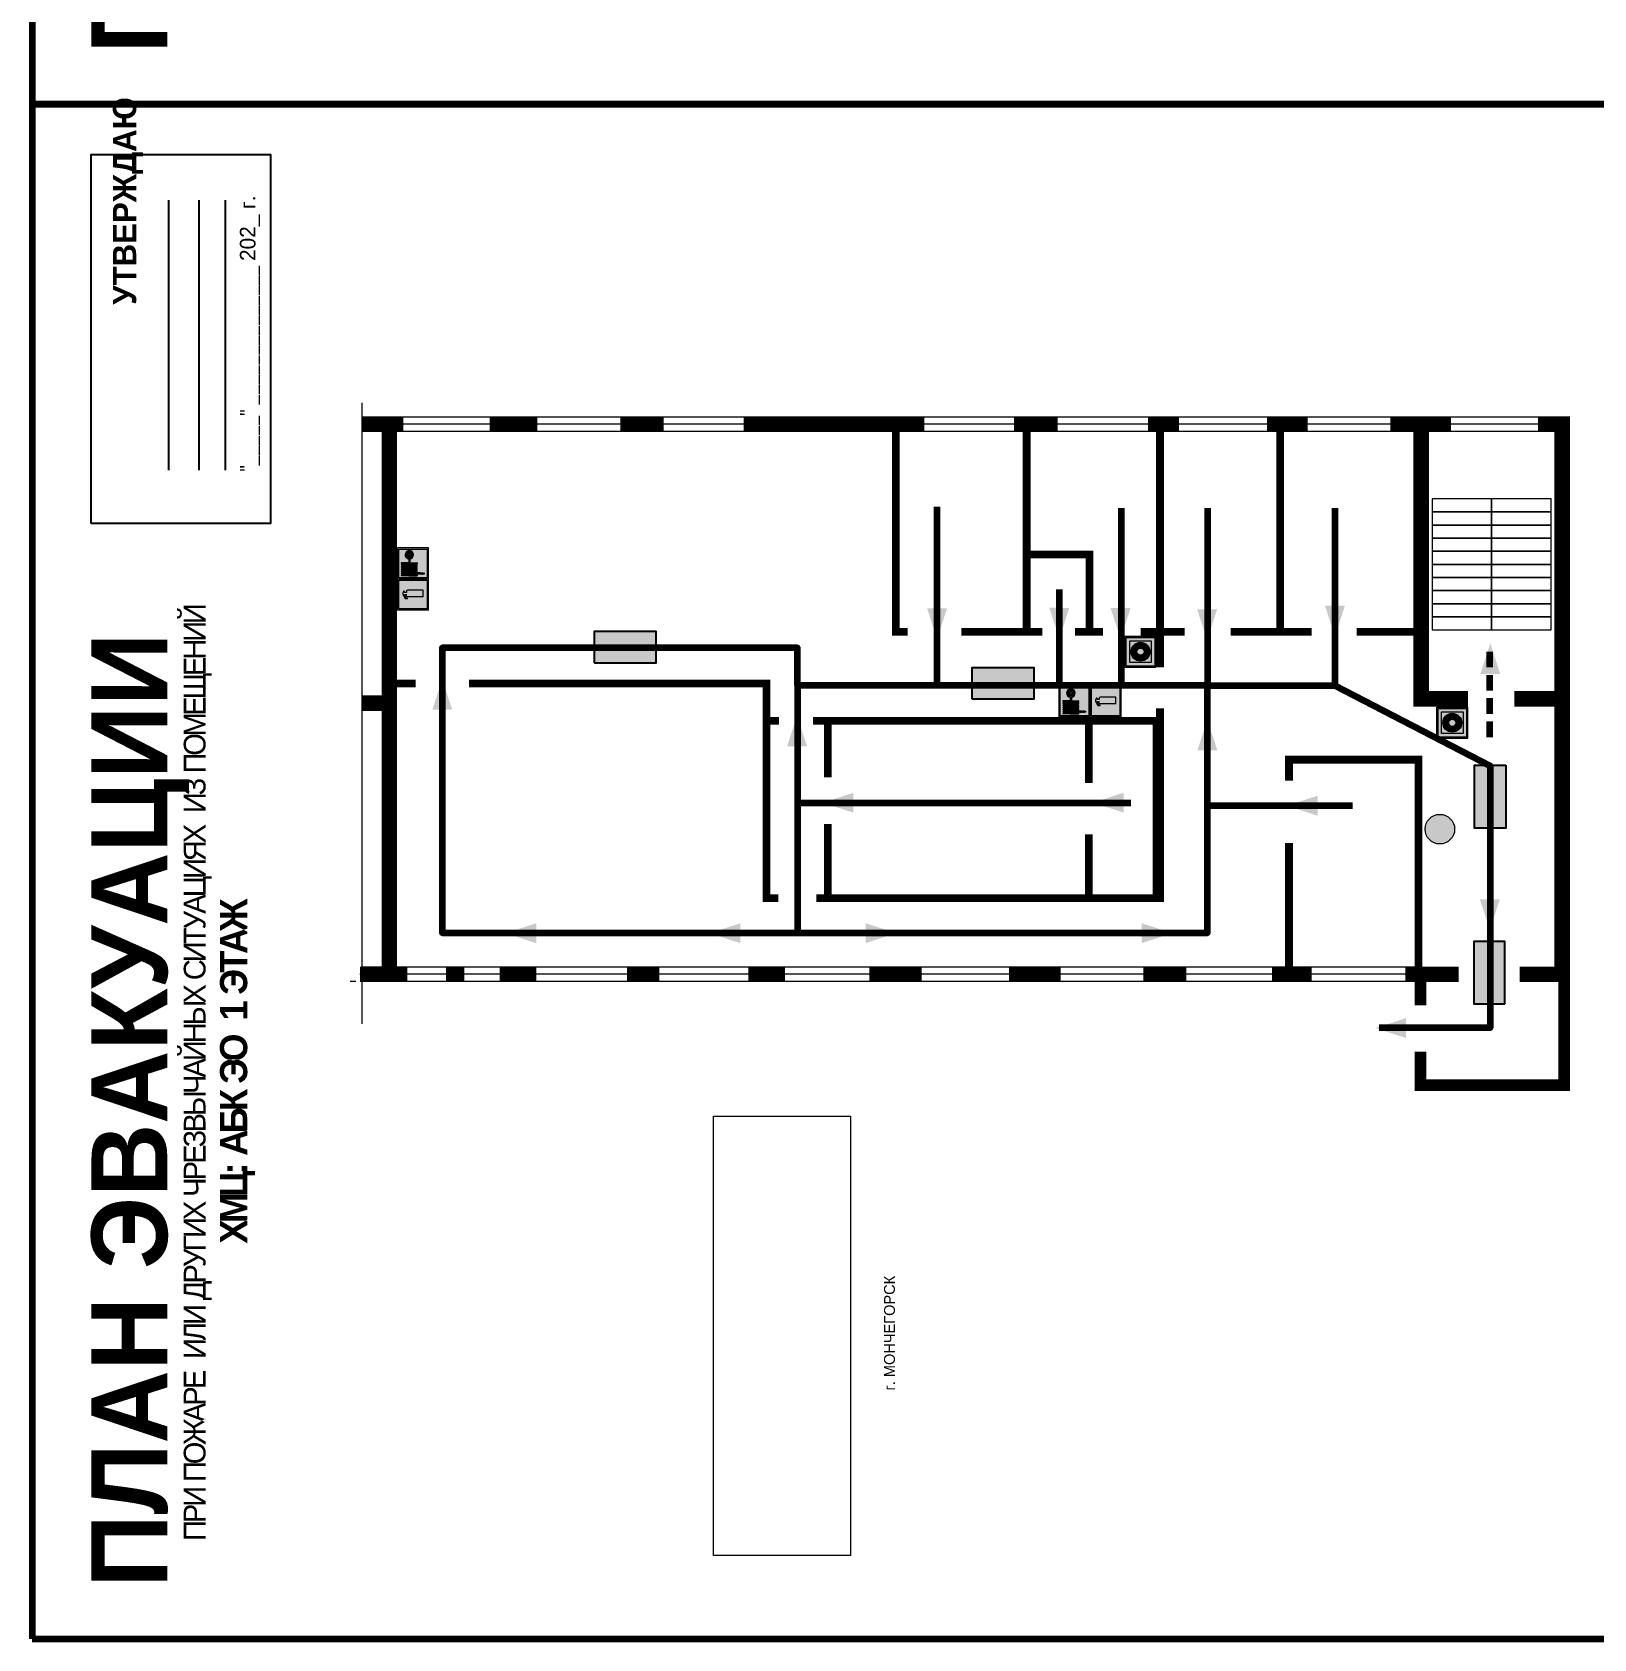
# Model space of a CAD drawing. Header units: millimetres. Extents: x 13114 to 67229, y 22859 to 38520.
# Drawn here: x 18857.9 to 19260.1, y 24275.3 to 24688.8 of the extents above; entities that cross this region are included whole.
import ezdxf

# ---------------------------------------------------------------- set-up
doc = ezdxf.new("R2010")
doc.units = ezdxf.units.MM
doc.linetypes.add('{ Wide Dash }', pattern=[12, 4, -2, 4, -2])
doc.layers.add('План_Штампы', color=7, linetype='Continuous')
doc.styles.add('обычный', font='arial.ttf')
picture_1 = doc.add_image_def('image1.jpg', size_in_pixel=(337, 105))

# ---------------------------------------------------------------- blocks, each defined once
blk = doc.blocks.new('A$C32E8229D')
at = {"true_color": 0xffffff}
blk.add_hatch(color=7, dxfattribs=at).paths.add_polyline_path([(0, 0), (0, -8), (16, -8), (16, 0)])
h = blk.add_hatch(color=126)
h.paths.add_polyline_path([(0.2, -0.2), (15.8, -0.2), (15.8, -7.8), (0.2, -7.8)])
h.paths.add_polyline_path([(13.49, -2.05), (12.08, -2.05), (11.37, -2.63, 0.162397), (11.29, -2.84), (11.29, -3.63), (10.35, -3.63), (10.35, -4.05), (11.68, -4.05), (11.68, -3.48), (12.26, -4.28), (11.29, -5.1), (11.29, -6.78), (11.85, -6.78), (11.85, -5.44), (12.8, -4.64), (12.8, -5.94), (14.46, -5.94), (14.46, -5.39), (13.45, -5.39), (13.45, -3.97), (12.46, -2.59), (13.15, -2.59), (13.69, -3.34), (14.18, -3)], flags=16)
h.paths.add_polyline_path([(10.74, -1.82, 1), (11.8, -1.82, 1)], flags=16)
h.paths.add_polyline_path([(9.39, -3.59), (5.99, -3.59), (6.56, -3.03), (5.91, -3.03), (5.1, -3.83), (5.91, -4.64), (6.56, -4.64), (5.99, -4.09), (9.39, -4.09)], flags=16)
h.paths.add_polyline_path([(4.29, -1.08), (1.72, -1.08), (1.72, -6.6), (4.29, -6.6)], flags=16)
at = {"color": 126}
blk.add_lwpolyline([(16, -8), (0, -8), (0, 0), (16, 0)], close=True, dxfattribs=at)
blk = doc.blocks.new('A$C54414219')
at = {"true_color": 0xffffff}
h = blk.add_hatch(color=7, dxfattribs=at)
h.paths.add_polyline_path([(2.39, -9.45), (2.39, -18.3), (11.23, -18.3), (11.23, -9.45)], flags=0)
h.paths.add_polyline_path([(10.71, -13.87, -1), (2.92, -13.87, -1)], flags=0)
h.paths.add_polyline_path([(8.3, -13.87, -1), (5.33, -13.87, -1)], flags=0)
h.paths.add_polyline_path([(0.41, -7.47), (0.41, -20.27), (13.21, -20.27), (13.21, -7.47)])
h.paths.add_polyline_path([(0.92, -19.77), (12.71, -19.77), (12.71, -7.98), (0.92, -7.98)], flags=16)
h.paths.add_polyline_path([(11.23, -9.45), (11.23, -18.3), (2.39, -18.3), (2.39, -9.45)], flags=0)
at = {"lineweight": 5}
h = blk.add_hatch(color=242, dxfattribs=at)
h.paths.add_polyline_path([(12.71, -7.98), (0.92, -7.98), (0.92, -19.77), (12.71, -19.77)])
h.paths.add_polyline_path([(11.23, -18.3), (2.39, -18.3), (2.39, -9.45), (11.23, -9.45)], flags=16)
h.paths.add_polyline_path([(10.71, -13.87, -1), (2.92, -13.87, -1)], flags=0)
h.paths.add_polyline_path([(8.3, -13.87, -1), (5.33, -13.87, -1)], flags=0)
at = {"true_color": 0xffffff}
h = blk.add_hatch(color=7, dxfattribs=at)
h.paths.add_polyline_path([(2.39, -9.45), (2.39, -18.3), (11.23, -18.3), (11.23, -9.45)])
h.paths.add_polyline_path([(10.71, -13.87, -1), (2.92, -13.87, -1)], flags=16)
h.paths.add_polyline_path([(8.3, -13.87, -1), (5.33, -13.87, -1)], flags=0)
at = {"lineweight": 5}
h = blk.add_hatch(color=242, dxfattribs=at)
h.paths.add_polyline_path([(2.92, -13.87, 1), (10.71, -13.87, 1)])
h.paths.add_polyline_path([(8.3, -13.87, -1), (5.33, -13.87, -1)], flags=16)
at = {"color": 242, "lineweight": 5}
for p, q in [((0.41, -20.27), (0.41, -7.47)), ((0.41, -7.47), (13.21, -7.47)), ((0.41, -7.47), (13.21, -7.47)), ((13.21, -20.27), (13.21, -7.47)), ((0.41, -20.27), (13.21, -20.27))]:
    blk.add_line(p, q, dxfattribs=at)
for points in [[(0.92, -7.98), (12.71, -7.98), (12.71, -19.77), (0.92, -19.77)], [(2.39, -9.45), (11.23, -9.45), (11.23, -18.3), (2.39, -18.3)]]:
    blk.add_lwpolyline(points, close=True, dxfattribs=at)
for radius in [3.89, 1.49]:
    blk.add_circle((6.81, -13.87), radius, dxfattribs=at)
blk = doc.blocks.new('A$C7B8C2D5B')
at = {"lineweight": 0}
h = blk.add_hatch(color=5, dxfattribs=at)
h.dxf.hatch_style = 1
h.paths.add_polyline_path([(1.4, -3.02, 1), (-2.11, -3.02, 1)])
at = {"color": 5, "lineweight": 0}
blk.add_circle((-0.36, -3.02), 1.75, dxfattribs=at)
blk = doc.blocks.new('A$C3AD82952')
at = {"true_color": 0xf5f5ff}
h = blk.add_hatch(color=7, dxfattribs=at)
h.dxf.hatch_style = 1
h.paths.add_polyline_path([(8.21, 8.73, 0.414214), (7.89, 9.05), (7.22, 9.05), (7.22, 9.92), (7.59, 9.92, 1), (7.57, 10.36), (7.22, 10.36), (7.22, 10.6), (6.43, 10.6), (6.43, 10.36), (6.01, 10.36), (4.74, 9.59), (4.74, 8.69), (4.98, 8.73), (4.98, 9.26), (6.12, 9.91), (6.43, 9.91), (6.43, 9.05), (5.76, 9.05, 0.414214), (5.44, 8.73), (5.44, 2.2), (8.21, 2.2)], flags=0)
h.paths.add_polyline_path([(12.8, 12.8), (0, 12.8), (0, 0), (12.8, 0)])
h.paths.add_polyline_path([(0.51, 12.29), (12.29, 12.29), (12.29, 0.51), (0.51, 0.51)], flags=16)
h.paths.add_polyline_path([(4.74, 9.59), (6.01, 10.36), (6.43, 10.36), (6.43, 10.6), (7.22, 10.6), (7.22, 10.36), (7.59, 10.36, -0.94586), (7.59, 9.92), (7.22, 9.92), (7.22, 9.05), (7.89, 9.05, -0.414214), (8.21, 8.73), (8.21, 2.2), (5.44, 2.2), (5.44, 8.73, -0.414214), (5.76, 9.05), (6.43, 9.05), (6.43, 9.91), (6.12, 9.91), (4.98, 9.26), (4.98, 8.73), (4.74, 8.69)], flags=0)
h = blk.add_hatch(color=242)
h.dxf.hatch_style = 1
h.paths.add_polyline_path([(12.29, 12.29), (0.51, 12.29), (0.51, 0.51), (12.29, 0.51)])
h.paths.add_polyline_path([(4.74, 8.69), (4.74, 9.59), (6.01, 10.36), (6.43, 10.36), (6.43, 10.6), (7.22, 10.6), (7.22, 10.36), (7.59, 10.36, -0.94586), (7.59, 9.92), (7.22, 9.92), (7.22, 9.05), (7.89, 9.05, -0.414214), (8.21, 8.73), (8.21, 2.2), (5.44, 2.2), (5.44, 8.73, -0.414214), (5.76, 9.05), (6.43, 9.05), (6.43, 9.91), (6.12, 9.91), (4.98, 9.26), (4.98, 8.73)], flags=16)
h = blk.add_hatch(color=7, dxfattribs=at)
h.dxf.hatch_style = 1
h.paths.add_polyline_path([(8.21, 8.73, 0.414214), (7.89, 9.05), (7.22, 9.05), (7.22, 9.92), (7.59, 9.92, 1), (7.57, 10.36), (7.22, 10.36), (7.22, 10.6), (6.43, 10.6), (6.43, 10.36), (6.01, 10.36), (4.74, 9.59), (4.74, 8.69), (4.98, 8.73), (4.98, 9.26), (6.12, 9.91), (6.43, 9.91), (6.43, 9.05), (5.76, 9.05, 0.414214), (5.44, 8.73), (5.44, 2.2), (8.21, 2.2)])
at = {"color": 242, "lineweight": 5}
for p, q in [((0, 0), (0, 12.8)), ((0, 12.8), (12.8, 12.8)), ((6.01, 10.36), (4.74, 9.59)), ((4.74, 9.59), (4.74, 8.69)), ((4.74, 8.69), (4.98, 8.73)), ((4.98, 9.26), (6.12, 9.91)), ((4.98, 8.73), (4.98, 9.26)), ((5.44, 2.2), (5.44, 8.73)), ((5.76, 9.05), (6.43, 9.05)), ((6.01, 10.36), (6.43, 10.36)), ((6.12, 9.91), (6.43, 9.91)), ((7.22, 10.6), (6.43, 10.6)), ((6.43, 10.6), (6.43, 10.36)), ((6.43, 9.91), (6.43, 9.05)), ((7.22, 10.36), (7.22, 10.6)), ((7.59, 10.36), (7.22, 10.36)), ((7.22, 9.05), (7.22, 9.92)), ((7.59, 9.92), (7.22, 9.92)), ((7.89, 9.05), (7.22, 9.05)), ((8.21, 2.2), (8.21, 8.73)), ((12.8, 0), (12.8, 12.8)), ((0, 0), (12.8, 0)), ((5.44, 2.2), (8.21, 2.2))]:
    blk.add_line(p, q, dxfattribs=at)
blk.add_lwpolyline([(0.51, 12.29), (12.29, 12.29), (12.29, 0.51), (0.51, 0.51)], close=True, dxfattribs=at)
for centre, radius, start, end in [((5.76, 8.73), 0.32, 90, 180), ((7.58, 10.14), 0.223, 273.18746, 86.81254), ((7.89, 8.73), 0.32, 0, 90)]:
    blk.add_arc(centre, radius, start, end, dxfattribs=at)
blk = doc.blocks.new('A$C37112FD5')
at = {"true_color": 0xf5f5ff}
h = blk.add_hatch(color=7, dxfattribs=at)
h.dxf.hatch_style = 1
h.paths.add_polyline_path([(12.8, -7.4), (0, -7.4), (0, -20.2), (12.8, -20.2)])
h.paths.add_polyline_path([(12.29, -7.91), (12.29, -19.69), (0.51, -19.69), (0.51, -7.91)], flags=16)
h.paths.add_polyline_path([(4.98, -9.04, -0.42597), (5.17, -9.22), (5.17, -12.25), (5.17, -15.29, -0.432244), (4.98, -15.47), (4.83, -15.47, -0.42597), (4.64, -15.29), (4.64, -12.25), (4.64, -9.22, -0.432244), (4.83, -9.04)], flags=0)
h.paths.add_polyline_path([(4.28, -9.22), (4.28, -12.25), (4.28, -15.29, -0.432244), (4.09, -15.47), (3.94, -15.47, -0.42597), (3.75, -15.29), (3.75, -12.25), (3.75, -9.22, -0.432244), (3.94, -9.04), (4.09, -9.04, -0.42597)], flags=0)
h.paths.add_polyline_path([(5.72, -9.04), (5.87, -9.04, -0.42597), (6.06, -9.22), (6.06, -12.25), (6.06, -15.29, -0.432244), (5.87, -15.47), (5.72, -15.47, -0.42597), (5.53, -15.29), (5.53, -12.25), (5.53, -9.22, -0.432244)], flags=0)
h.paths.add_polyline_path([(6.42, -8.9), (6.5, -8.9, -0.42597), (6.69, -9.08), (6.69, -12.03), (8.21, -12.03, -15.824349), (8.21, -12.47), (6.69, -12.47), (6.69, -15.42, -0.432244), (6.5, -15.6), (6.42, -15.6)], flags=0)
h.paths.add_polyline_path([(3.39, -9.22), (3.39, -12.25), (3.39, -15.29, -0.432244), (3.2, -15.47), (3.05, -15.47, -0.42597), (2.85, -15.29), (2.85, -12.25), (2.85, -9.22, -0.432244), (3.05, -9.04), (3.2, -9.04, -0.42597)], flags=0)
h.paths.add_polyline_path([(2.5, -9.22), (2.5, -16.71), (1.96, -16.71), (1.96, -9.22, -0.432244), (2.15, -9.04), (2.31, -9.04, -0.42597)], flags=0)
h.paths.add_polyline_path([(1.61, -8.9), (1.61, -15.6), (1.57, -15.6, -0.42597), (1.37, -15.42), (1.37, -12.03), (1.37, -9.09, -0.432244), (1.57, -8.9)], flags=0)
h.paths.add_polyline_path([(9.76, -10.81), (9.76, -12.03), (8.49, -12.03, -0.336371)], flags=0)
h.paths.add_polyline_path([(8.49, -12.47), (9.76, -12.47), (9.76, -13.7, -0.336371)], flags=0)
h.paths.add_polyline_path([(10.11, -10.81, -0.336371), (11.38, -12.03), (10.11, -12.03)], flags=0)
h.paths.add_polyline_path([(10.11, -12.47), (11.38, -12.47, -0.336371), (10.11, -13.7)], flags=0)
h.paths.add_polyline_path([(2.5, -16.84), (2.5, -17.05), (1.97, -17.05), (1.97, -16.84)], flags=0)
h.paths.add_polyline_path([(2.5, -17.24, -0.033778), (2.24, -18.6, -0.033778), (1.97, -17.24)], flags=0)
h = blk.add_hatch(color=242)
h.dxf.hatch_style = 1
h.paths.add_polyline_path([(12.29, -7.91), (0.51, -7.91), (0.51, -19.69), (12.29, -19.69)])
h.paths.add_polyline_path([(6.42, -15.6), (6.42, -8.9), (6.5, -8.9, -0.42597), (6.69, -9.08), (6.69, -12.03), (8.21, -12.03, -15.824349), (8.21, -12.47), (6.69, -12.47), (6.69, -15.42, -0.432244), (6.5, -15.6)], flags=16)
h.paths.add_polyline_path([(5.87, -15.47), (5.72, -15.47, -0.42597), (5.53, -15.29), (5.53, -12.25), (5.53, -9.22, -0.432244), (5.72, -9.04), (5.87, -9.04, -0.42597), (6.06, -9.22), (6.06, -12.25), (6.06, -15.29, -0.432244)], flags=16)
h.paths.add_polyline_path([(4.98, -15.47), (4.83, -15.47, -0.42597), (4.64, -15.29), (4.64, -12.25), (4.64, -9.22, -0.432244), (4.83, -9.04), (4.98, -9.04, -0.42597), (5.17, -9.22), (5.17, -12.25), (5.17, -15.29, -0.432244)], flags=16)
h.paths.add_polyline_path([(4.09, -15.47), (3.94, -15.47, -0.42597), (3.75, -15.29), (3.75, -12.25), (3.75, -9.22, -0.432244), (3.94, -9.04), (4.09, -9.04, -0.42597), (4.28, -9.22), (4.28, -12.25), (4.28, -15.29, -0.432244)], flags=16)
h.paths.add_polyline_path([(3.2, -15.47), (3.05, -15.47, -0.42597), (2.85, -15.29), (2.85, -12.25), (2.85, -9.22, -0.432244), (3.05, -9.04), (3.2, -9.04, -0.42597), (3.39, -9.22), (3.39, -12.25), (3.39, -15.29, -0.432244)], flags=16)
h.paths.add_polyline_path([(2.5, -17.05), (1.97, -17.05), (1.97, -16.84), (2.5, -16.84)], flags=16)
h.paths.add_polyline_path([(2.5, -17.24, -0.033778), (2.24, -18.6, -0.033778), (1.97, -17.24)], flags=16)
h.paths.add_polyline_path([(2.5, -16.71), (1.96, -16.71), (1.96, -9.22, -0.432244), (2.15, -9.04), (2.31, -9.04, -0.42597), (2.5, -9.22)], flags=16)
h.paths.add_polyline_path([(1.61, -15.6), (1.57, -15.6, -0.42597), (1.37, -15.42), (1.37, -12.03), (1.37, -9.09, -0.432244), (1.57, -8.9), (1.61, -8.9)], flags=16)
h.paths.add_polyline_path([(8.49, -12.47), (9.76, -12.47), (9.76, -13.7, -0.336371)], flags=0)
h.paths.add_polyline_path([(10.11, -13.7), (10.11, -12.47), (11.38, -12.47, -0.336371)], flags=0)
h.paths.add_polyline_path([(8.49, -12.03, -0.336371), (9.76, -10.81), (9.76, -12.03)], flags=0)
h.paths.add_polyline_path([(10.11, -12.03), (10.11, -10.81, -0.336371), (11.38, -12.03)], flags=0)
h = blk.add_hatch(color=7, dxfattribs=at)
h.dxf.hatch_style = 1
h.paths.add_polyline_path([(1.61, -8.9), (1.57, -8.9, 0.432244), (1.37, -9.09), (1.37, -12.03), (1.37, -15.42, 0.42597), (1.57, -15.6), (1.61, -15.6)])
h.paths.add_polyline_path([(2.5, -9.22, 0.42597), (2.31, -9.04), (2.15, -9.04, 0.432244), (1.96, -9.22), (1.96, -16.71), (2.5, -16.71)])
h.paths.add_polyline_path([(2.5, -16.84), (1.97, -16.84), (1.97, -17.05), (2.5, -17.05)])
h.paths.add_polyline_path([(2.5, -17.24), (1.97, -17.24, 0.033778), (2.24, -18.6, 0.033778)])
h.paths.add_polyline_path([(3.39, -12.25), (3.39, -9.22, 0.42597), (3.2, -9.04), (3.05, -9.04, 0.432244), (2.85, -9.22), (2.85, -12.25), (2.85, -15.29, 0.42597), (3.05, -15.47), (3.2, -15.47, 0.432244), (3.39, -15.29)])
h.paths.add_polyline_path([(4.28, -12.25), (4.28, -9.22, 0.42597), (4.09, -9.04), (3.94, -9.04, 0.432244), (3.75, -9.22), (3.75, -12.25), (3.75, -15.29, 0.42597), (3.94, -15.47), (4.09, -15.47, 0.432244), (4.28, -15.29)])
h.paths.add_polyline_path([(5.17, -12.25), (5.17, -9.22, 0.42597), (4.98, -9.04), (4.83, -9.04, 0.432244), (4.64, -9.22), (4.64, -12.25), (4.64, -15.29, 0.42597), (4.83, -15.47), (4.98, -15.47, 0.432244), (5.17, -15.29)])
h.paths.add_polyline_path([(6.06, -12.25), (6.06, -9.22, 0.42597), (5.87, -9.04), (5.72, -9.04, 0.432244), (5.53, -9.22), (5.53, -12.25), (5.53, -15.29, 0.42597), (5.72, -15.47), (5.87, -15.47, 0.432244), (6.06, -15.29)])
h.paths.add_polyline_path([(6.69, -12.47), (8.21, -12.47, 15.824349), (8.21, -12.03), (6.69, -12.03), (6.69, -9.08, 0.42597), (6.5, -8.9), (6.42, -8.9), (6.42, -15.6), (6.5, -15.6, 0.432244), (6.69, -15.42)])
h.paths.add_polyline_path([(8.49, -12.47), (9.76, -12.47), (9.76, -13.7, -0.336371)], flags=16)
h.paths.add_polyline_path([(8.49, -12.03, -0.336371), (9.76, -10.81), (9.76, -12.03)], flags=16)
h.paths.add_polyline_path([(10.11, -12.47), (11.38, -12.47, -0.336371), (10.11, -13.7)], flags=16)
h.paths.add_polyline_path([(10.11, -12.03), (10.11, -10.81, -0.336371), (11.38, -12.03)], flags=16)
h = blk.add_hatch(color=242)
h.dxf.hatch_style = 1
h.paths.add_polyline_path([(9.76, -10.81, 0.336371), (8.49, -12.03), (9.76, -12.03)])
h.paths.add_polyline_path([(10.11, -10.81), (10.11, -12.03), (11.38, -12.03, 0.336371)])
h.paths.add_polyline_path([(11.38, -12.47), (10.11, -12.47), (10.11, -13.7, 0.336371)])
h.paths.add_polyline_path([(9.76, -12.47), (8.49, -12.47, 0.336371), (9.76, -13.7)])
at = {"color": 242, "lineweight": 5}
for p, q in [((0, -20.2), (0, -7.4)), ((0, -7.4), (12.8, -7.4)), ((1.37, -12.03), (1.37, -9.08)), ((1.37, -12.03), (1.37, -15.42)), ((1.57, -8.9), (1.61, -8.9)), ((1.61, -8.9), (1.61, -15.6)), ((1.96, -16.71), (1.96, -9.22)), ((2.15, -9.04), (2.31, -9.04)), ((2.5, -16.71), (2.5, -9.22)), ((2.85, -12.25), (2.85, -9.22)), ((2.85, -12.25), (2.85, -15.29)), ((3.05, -9.04), (3.2, -9.04)), ((3.39, -12.25), (3.39, -9.22)), ((3.39, -12.25), (3.39, -15.29)), ((3.75, -12.25), (3.75, -9.22)), ((3.75, -12.25), (3.75, -15.29)), ((3.94, -9.04), (4.09, -9.04)), ((4.28, -12.25), (4.28, -9.22)), ((4.28, -12.25), (4.28, -15.29)), ((4.64, -12.25), (4.64, -9.22)), ((4.64, -12.25), (4.64, -15.29)), ((4.83, -9.04), (4.98, -9.04)), ((5.17, -12.25), (5.17, -9.22)), ((5.17, -12.25), (5.17, -15.29)), ((5.53, -12.25), (5.53, -9.22)), ((5.53, -12.25), (5.53, -15.29)), ((5.72, -9.04), (5.87, -9.04)), ((6.06, -12.25), (6.06, -9.22)), ((6.06, -12.25), (6.06, -15.29)), ((6.42, -8.9), (6.42, -15.6)), ((6.5, -8.9), (6.42, -8.9)), ((6.69, -12.03), (6.69, -9.08)), ((8.21, -12.03), (6.69, -12.03)), ((8.21, -12.47), (6.69, -12.47)), ((6.69, -12.47), (6.69, -15.42)), ((9.76, -12.03), (8.49, -12.03)), ((9.76, -12.47), (8.49, -12.47)), ((9.76, -10.81), (9.76, -12.03)), ((9.76, -12.47), (9.76, -13.7)), ((10.11, -10.81), (10.11, -12.03)), ((11.38, -12.03), (10.11, -12.03)), ((11.38, -12.47), (10.11, -12.47)), ((10.11, -12.47), (10.11, -13.7)), ((12.8, -20.2), (12.8, -7.4)), ((1.57, -15.6), (1.61, -15.6)), ((1.96, -16.71), (2.5, -16.71)), ((1.97, -16.84), (2.5, -16.84)), ((1.97, -17.05), (1.97, -16.84)), ((2.5, -17.05), (1.97, -17.05)), ((1.97, -17.24), (2.5, -17.24)), ((2.5, -16.84), (2.5, -17.05)), ((3.05, -15.47), (3.2, -15.47)), ((3.94, -15.47), (4.09, -15.47)), ((4.83, -15.47), (4.98, -15.47)), ((5.72, -15.47), (5.87, -15.47)), ((6.42, -15.6), (6.5, -15.6)), ((0, -20.2), (12.8, -20.2))]:
    blk.add_line(p, q, dxfattribs=at)
blk.add_lwpolyline([(0.51, -7.91), (12.29, -7.91), (12.29, -19.69), (0.51, -19.69)], close=True, dxfattribs=at)
for centre, radius, start, end in [((1.56, -9.09), 0.182, 87.10267, 180.60715), ((2.15, -9.22), 0.182, 87.10267, 180.60715), ((2.32, -9.22), 0.182, 359.39285, 92.89733), ((3.04, -9.22), 0.182, 87.10267, 180.60715), ((3.21, -9.22), 0.182, 359.39285, 92.89733), ((3.93, -9.22), 0.182, 87.10267, 180.60715), ((4.1, -9.22), 0.182, 359.39285, 92.89733), ((4.82, -9.22), 0.182, 87.10267, 180.60715), ((4.99, -9.22), 0.182, 359.39285, 92.89733), ((5.71, -9.22), 0.182, 87.10267, 180.60715), ((5.88, -9.22), 0.182, 359.39285, 92.89733), ((6.51, -9.09), 0.182, 359.39285, 92.89733), ((9.93, -12.25), 1.74, 187.23185, 172.76815), ((9.93, -12.25), 1.46, 96.99266, 171.35851), ((9.93, -12.25), 1.46, 188.64149, 263.00734), ((9.93, -12.25), 1.46, 8.64149, 83.00734), ((9.93, -12.25), 1.46, 276.99266, 351.35851), ((1.56, -15.42), 0.182, 179.39285, 272.89733), ((12.17, -15.98), 10.27, 187.04098, 194.7793), ((-7.7, -15.98), 10.27, 345.2207, 352.95902), ((3.04, -15.29), 0.182, 179.39285, 272.89733), ((3.21, -15.29), 0.182, 267.10267, 0.60715), ((3.93, -15.29), 0.182, 179.39285, 272.89733), ((4.1, -15.29), 0.182, 267.10267, 0.60715), ((4.82, -15.29), 0.182, 179.39285, 272.89733), ((4.99, -15.29), 0.182, 267.10267, 0.60715), ((5.71, -15.29), 0.182, 179.39285, 272.89733), ((5.88, -15.29), 0.182, 267.10267, 0.60715), ((6.51, -15.42), 0.182, 267.10267, 0.60715)]:
    blk.add_arc(centre, radius, start, end, dxfattribs=at)
blk = doc.blocks.new('A$C7B4425F7')
at = {"true_color": 0xffffff}
blk.add_hatch(color=7, dxfattribs=at).paths.add_polyline_path([(0, 0), (-16, 0), (-16, -8), (0, -8)])
h = blk.add_hatch(color=126)
h.paths.add_polyline_path([(-0.2, -0.2), (-15.8, -0.2), (-15.8, -7.8), (-0.2, -7.8)])
h.paths.add_polyline_path([(-11.76, -2.03), (-11.76, -3.66), (-11.17, -3.66, -0.568275), (-11.17, -6.18), (-12.58, -6.18), (-12.58, -2.03)], flags=16)
h.paths.add_polyline_path([(-13.33, -4.12, -0.495768), (-13.59, -6.18), (-15.03, -6.18), (-15.03, -2.03), (-13.59, -2.03, -0.487973)], flags=16)
h.paths.add_polyline_path([(-10.25, -2.03), (-9.48, -2.03), (-9.48, -6.18), (-10.25, -6.18)], flags=16)
h.paths.add_polyline_path([(-13.84, -3.69), (-14.24, -3.69), (-14.24, -3.03), (-13.9, -3.03, -0.692621)], flags=0)
h.paths.add_polyline_path([(-9.15, -2.03), (-8.4, -2.03), (-8.04, -3.07), (-7.68, -2.03), (-6.93, -2.03), (-7.64, -4.1), (-6.93, -6.18), (-7.68, -6.18), (-8.04, -5.14), (-8.4, -6.18), (-9.15, -6.18), (-8.44, -4.1)], flags=16)
h.paths.add_polyline_path([(-11.76, -4.46), (-11.42, -4.46, -0.692621), (-11.36, -5.12), (-11.76, -5.12)], flags=0)
h.paths.add_polyline_path([(-13.9, -5.2), (-14.24, -5.2), (-14.24, -4.55), (-13.84, -4.55, -0.708038)], flags=0)
edge = h.paths.add_edge_path(flags=16)
edge.add_ellipse((-5.51, -4.08), major_axis=(0, 2.05), ratio=0.586184, start_angle=0, end_angle=360)
edge = h.paths.add_edge_path(flags=0)
edge.add_ellipse((-5.51, -4.08), major_axis=(0, 1.14), ratio=0.454828, start_angle=0, end_angle=360)
h.paths.add_polyline_path([(-4.13, -4.96, 0.377264), (-3.48, -4.52, 0.0555), (-3.16, -2.03), (-1.66, -2.03), (-1.66, -4.96), (-0.96, -4.96), (-0.96, -7.01), (-1.75, -7.01), (-1.75, -6.18), (-3.3, -6.18), (-3.3, -7.02), (-4.13, -7.02)], flags=16)
h.paths.add_polyline_path([(-2.73, -2.91), (-2.28, -2.91), (-2.28, -4.96), (-3.05, -4.96, 0.079136)], flags=0)
at = {"color": 126}
blk.add_lwpolyline([(-16, -8), (0, -8), (0, 0), (-16, 0)], close=True, dxfattribs=at)

msp = doc.modelspace()

# ---------------------------------------------------------------- linework, layer by layer
at = {"color": 6, "lineweight": 100}
for points in [[(18857.94, 24670.27), (19457.94, 24670.27), (19457.94, 25065.27), (18857.94, 25065.27)], [(18857.94, 24275.27), (19457.94, 24275.27), (19457.94, 24670.27), (18857.94, 24670.27)]]:
    msp.add_lwpolyline(points, close=True, dxfattribs=at)
msp.add_lwpolyline([(18873.14, 24562.33), (18873.14, 24657.34), (18919.34, 24657.34), (18919.34, 24562.33)], close=True)
for points in [[(18893.18, 24576.08), (18893.18, 24645.61)], [(18900.94, 24576.08), (18900.94, 24645.61)], [(18907.73, 24576.08), (18907.73, 24645.61)]]:
    msp.add_lwpolyline(points)
at = {"lineweight": 0}
for points in [[(18942.87, 24593.41), (18942.87, 24433.61)], [(19247.52, 24589.77), (18942.87, 24589.77)], [(19247.14, 24587.92), (18942.87, 24587.92)], [(19247.57, 24586.05), (18942.87, 24586.05)], [(19215.14, 24446.32), (18942.34, 24446.32)], [(19215.05, 24448.18), (18942.87, 24448.18)], [(18941.27, 24444.46), (18939.79, 24444.46)], [(19216.73, 24444.46), (18942.87, 24444.46)]]:
    msp.add_lwpolyline(points, dxfattribs=at)
at = {"lineweight": 0, "const_width": 4}
for points in [[(18942.87, 24587.95), (18953.56, 24587.95)], [(18949.93, 24448.4), (18949.93, 24587.95)], [(18975.74, 24587.95), (18988.02, 24587.95)], [(19009.41, 24587.95), (19020.54, 24587.95)], [(19041.18, 24587.95), (19077.2, 24587.95)], [(19074.13, 24587.95), (19087.63, 24587.95)], [(19110.79, 24587.95), (19122.01, 24587.95)], [(19145.22, 24587.95), (19153.21, 24587.95)], [(19175.92, 24587.95), (19186.39, 24587.95)], [(19207.66, 24587.95), (19223.25, 24587.95)], [(19215.59, 24587.95), (19215.59, 24532.01)], [(19245.67, 24587.95), (19251.9, 24587.95), (19251.9, 24446.32), (19240.99, 24446.32)], [(19227.65, 24517.21), (19215.59, 24517.21), (19215.59, 24532.01)], [(18942.87, 24516.11), (18949.93, 24516.11), (18949.93, 24521.18)], [(19251.9, 24517.21), (19239.59, 24517.21)], [(18954.59, 24446.32), (18942.34, 24446.32)], [(18969.21, 24446.32), (18964.47, 24446.32)], [(18987.78, 24446.32), (18978.3, 24446.32)], [(19019.4, 24446.32), (19011.1, 24446.32)], [(19051.81, 24446.32), (19042.32, 24446.32)], [(19086.98, 24446.32), (19073.54, 24446.32)], [(19122.77, 24446.32), (19109.51, 24446.32)], [(19155.1, 24446.32), (19144.06, 24446.32)], [(19187.44, 24446.32), (19177.18, 24446.32)], [(19225.26, 24446.32), (19211.49, 24446.32)]]:
    msp.add_lwpolyline(points, dxfattribs=at)
at = {"lineweight": 100}
for points, const_width in [([(19083.39, 24534.46), (19080.36, 24534.46), (19080.36, 24586.7)], 2), ([(19114.02, 24534.46), (19114.02, 24587.03)], 2), ([(19148.35, 24525.31), (19148.35, 24587.7)], 2), ([(19179.32, 24534.46), (19179.32, 24587.03)], 2), ([(19130.17, 24534.46), (19130.17, 24554.41), (19114.02, 24554.41)], 2), ([(19118.06, 24534.46), (19097.19, 24534.46)], 2), ([(19133.66, 24534.46), (19126.5, 24534.46)], 2), ([(19154.73, 24534.46), (19143.36, 24534.46)], 2), ([(19187.38, 24534.46), (19166.53, 24534.46)], 2), ([(19214.04, 24534.46), (19198.97, 24534.46)], 2), ([(18949.93, 24521.18), (18956.7, 24521.18)], 2), ([(18970.41, 24521.18), (19047.01, 24521.18), (19047.01, 24465.92), (19050.1, 24465.92)], 2), ([(19050.27, 24511.56), (19047.01, 24511.56)], 2), ([(19059.85, 24465.92), (19147.42, 24465.92), (19147.42, 24511.56), (19058.99, 24511.56)], 2), ([(19062.83, 24511.56), (19062.83, 24497)], 2), ([(19130.04, 24511.56), (19130.04, 24495.57)], 2), ([(19148.35, 24464.91), (19148.35, 24514.82)], 2), ([(19181.56, 24496.13), (19181.56, 24501.57), (19214.89, 24501.57), (19214.89, 24446.86)], 2), ([(19062.83, 24485), (19062.83, 24465.92)], 2), ([(19130.04, 24482.34), (19130.04, 24465.92)], 2), ([(19181.56, 24446.32), (19181.56, 24480.16)], 2), ([(19252.43, 24446.32), (19252.43, 24417.8), (19215.46, 24417.8), (19215.46, 24426.43)], 3), ([(19215.46, 24438.38), (19215.46, 24445.21)], 3)]:
    msp.add_lwpolyline(points, dxfattribs=dict(at, const_width=const_width))
at = {"color": 126, "lineweight": 100, "true_color": 0x008754}
for points in [[(19090.98, 24520.63), (19090.98, 24566.65)], [(19138.31, 24566.27), (19138.31, 24520.63)], [(19160.59, 24566.27), (19160.59, 24520.63)], [(19193.4, 24566.27), (19193.4, 24520.63)], [(19122.47, 24520.63), (19122.47, 24545.41)], [(19055.01, 24520.63), (19055.01, 24530.37), (18963.54, 24530.37), (18963.54, 24526.67)], [(18963.54, 24526.67), (18963.54, 24457), (19160.59, 24457), (19160.59, 24520.63), (19055.01, 24520.63), (19055.01, 24457)], [(19160.59, 24520.63), (19193.4, 24520.63), (19233.34, 24499.98), (19233.34, 24432.54), (19204.76, 24432.54)], [(19055.01, 24490.5), (19140.85, 24490.5)], [(19197.88, 24489.66), (19160.59, 24489.66)]]:
    msp.add_lwpolyline(points, dxfattribs=at)
at = {"lineweight": 0}
for points in [[(19233.73, 24565.33), (19233.73, 24568.7), (19218.42, 24568.7), (19218.42, 24565.33)], [(19249.04, 24565.33), (19249.04, 24568.7), (19233.73, 24568.7), (19233.73, 24565.33)], [(19233.73, 24561.96), (19233.73, 24565.33), (19218.42, 24565.33), (19218.42, 24561.96)], [(19233.73, 24558.58), (19233.73, 24561.96), (19218.42, 24561.96), (19218.42, 24558.58)], [(19249.04, 24561.96), (19249.04, 24565.33), (19233.73, 24565.33), (19233.73, 24561.96)], [(19249.04, 24558.58), (19249.04, 24561.96), (19233.73, 24561.96), (19233.73, 24558.58)], [(19233.73, 24555.21), (19233.73, 24558.58), (19218.42, 24558.58), (19218.42, 24555.21)], [(19249.04, 24555.21), (19249.04, 24558.58), (19233.73, 24558.58), (19233.73, 24555.21)], [(19233.73, 24551.84), (19233.73, 24555.21), (19218.42, 24555.21), (19218.42, 24551.84)], [(19233.73, 24551.84), (19233.73, 24555.21), (19218.42, 24555.21), (19218.42, 24551.84)], [(19249.04, 24551.84), (19249.04, 24555.21), (19233.73, 24555.21), (19233.73, 24551.84)], [(19249.04, 24551.84), (19249.04, 24555.21), (19233.73, 24555.21), (19233.73, 24551.84)], [(19233.73, 24548.47), (19233.73, 24551.84), (19218.42, 24551.84), (19218.42, 24548.47)], [(19249.04, 24548.47), (19249.04, 24551.84), (19233.73, 24551.84), (19233.73, 24548.47)], [(19233.73, 24545.1), (19233.73, 24548.47), (19218.42, 24548.47), (19218.42, 24545.1)], [(19233.73, 24541.72), (19233.73, 24545.1), (19218.42, 24545.1), (19218.42, 24541.72)], [(19249.04, 24545.1), (19249.04, 24548.47), (19233.73, 24548.47), (19233.73, 24545.1)], [(19249.04, 24541.72), (19249.04, 24545.1), (19233.73, 24545.1), (19233.73, 24541.72)], [(19233.73, 24538.35), (19233.73, 24541.72), (19218.42, 24541.72), (19218.42, 24538.35)], [(19249.04, 24538.35), (19249.04, 24541.72), (19233.73, 24541.72), (19233.73, 24538.35)], [(19233.73, 24534.98), (19233.73, 24538.35), (19218.42, 24538.35), (19218.42, 24534.98)], [(19249.04, 24534.98), (19249.04, 24538.35), (19233.73, 24538.35), (19233.73, 24534.98)]]:
    msp.add_lwpolyline(points, close=True, dxfattribs=at)
at = {"color": 126, "linetype": '{ Wide Dash }', "lineweight": 100, "true_color": 0x008754}
msp.add_lwpolyline([(19233.31, 24507.36), (19233.31, 24530.12)], dxfattribs=at)
at = {"layer": 'План_Штампы', "color": 126, "true_color": 0x008754}
for points in [[(19190.82, 24541.19), (19195.95, 24541.18), (19193.41, 24533.3)], [(19088.37, 24540.52), (19093.5, 24540.5), (19090.96, 24532.62)], [(19119.84, 24540.66), (19124.98, 24540.65), (19122.43, 24532.77)], [(19135.61, 24540.59), (19140.75, 24540.58), (19138.2, 24532.7)], [(19157.91, 24540.27), (19163.05, 24540.26), (19160.5, 24532.38)], [(19235.98, 24523.6), (19230.85, 24523.62), (19233.39, 24531.49)], [(18966.12, 24514.4), (18960.99, 24514.41), (18963.54, 24522.29)], [(19057.47, 24504.98), (19052.33, 24504.99), (19054.88, 24512.87)], [(19163.12, 24503.96), (19157.98, 24503.97), (19160.53, 24511.85)], [(19069.43, 24493.06), (19069.42, 24487.93), (19061.54, 24490.47)], [(19139.01, 24493.08), (19139, 24487.95), (19131.12, 24490.49)], [(19188.93, 24492.29), (19188.91, 24487.15), (19181.03, 24489.7)], [(19230.71, 24465.62), (19235.84, 24465.6), (19233.3, 24457.72)], [(18987.75, 24459.47), (18987.73, 24454.34), (18979.85, 24456.88)], [(19040.31, 24459.47), (19040.29, 24454.34), (19032.42, 24456.88)], [(19072.52, 24454.34), (19072.53, 24459.47), (19080.41, 24456.93)], [(19143.63, 24454.34), (19143.65, 24459.47), (19151.53, 24456.93)], [(19211.7, 24435.06), (19211.69, 24429.92), (19203.81, 24432.47)]]:
    msp.add_solid(points, dxfattribs=at)

# ---------------------------------------------------------------- block references
at = {"rotation": 90}
for name, p, xscale, yscale, zscale in [('A$C37112FD5', (18947.39, 24548.07), 0.6249984004534781, 0.6249984004534781, 0.6249984004534781), ('A$C3AD82952', (18960.01, 24540.07), 0.625, 0.625, 0.625), ('A$C37112FD5', (19117.74, 24512.53), 0.6249984004534781, 0.6249984004534781, 0.6249984004534781), ('A$C3AD82952', (19138.36, 24512.53), 0.625, 0.625, 0.625)]:
    msp.add_blockref(name, p, dxfattribs=dict(at, xscale=xscale, yscale=yscale, zscale=zscale))
for name, p, xscale, yscale, zscale in [('A$C54414219', (19139.06, 24538.03), 0.625, 0.625, 0.625), ('A$C54414219', (19219.36, 24519.75), 0.625, 0.625, 0.625), ('A$C7B8C2D5B', (19221.19, 24490.26), 2.177419353276491, 2.177419353276491, 2.177419353276491)]:
    msp.add_blockref(name, p, dxfattribs=dict(xscale=xscale, yscale=yscale, zscale=zscale))
at = {"layer": 'План_Штампы', "color": 126, "true_color": 0x008754, "xscale": -1}
for p in [(19018.66, 24534.52), (19115.93, 24525.22)]:
    msp.add_blockref('A$C32E8229D', p, dxfattribs=at)
at = {"layer": 'План_Штампы', "color": 126, "true_color": 0x008754, "xscale": 1.012510887696, "yscale": 1.012510887696, "zscale": 1.012510887696, "rotation": 89.99786532371438}
msp.add_blockref('A$C32E8229D', (19229.32, 24483.92), dxfattribs=at)
at = {"layer": 'План_Штампы', "rotation": 90}
msp.add_blockref('A$C7B4425F7', (19229.17, 24454.73), dxfattribs=at)

# ---------------------------------------------------------------- texts
at = {"lineweight": 0, "rotation": 90, "style": 'обычный'}
for s, insert, char_height, width, attachment_point in [('{\\fProxima Nova Rg|b1|i0|c204|p2;ПЛАН ЭВАКУАЦИИ}', (18873.22, 24683.34), 19.5, 444.5011, 1), ('\\pi-18,l18,t18;{\\fProxima Nova Rg|b1|i0|c204|p2;УТВЕРЖДАЮ\\H1.1997x; }', (18882.6, 24645.37), 6, 126.6484, 5), ('{\\fArial Narrow|b0|i0|c204|p34;"_____" ______________ \\fProxima Nova Rg|b0|i0|c204|p2;202_ г. }', (18914.02, 24611.24), 4, 78.6503, 5), ('{\\fProxima Nova Rg|b1|i0|c204|p2;ПЛАН ЭВАКУАЦИИ}', (18873.22, 24288.53), 19.5, 444.5011, 1), ('\\pi-8.4,l8.4,t8.4;{\\fProxima Nova Rg|b0|i0|c204|p2;г. МОНЧЕГОРСК\\H1.1997x; }', (19078.71, 24353.95), 2.8, 126.6484, 5)]:
    msp.add_mtext(s, dxfattribs=dict(at, insert=insert, char_height=char_height, width=width, attachment_point=attachment_point))
at = {"color": 0, "lineweight": 0, "insert": (18896.83, 24420.76), "char_height": 7, "width": 449.2158, "attachment_point": 5, "rotation": 90, "style": 'обычный'}
msp.add_mtext('{\\fArial Black|b1|i0|c204|p34;\\H2x;\\T0.85;  \\fArial Narrow|b0|i0|c204|p34;\\H0.8x;\\W0.9;\\P\\fProxima Nova Rg|b0|i0|c204|p2;\\H0.5x;\\W1;\\C256;ПРИ ПОЖАРЕ  ИЛИ ДРУГИХ ЧРЕЗВЫЧАЙНЫХ СИТУАЦИЯХ  ИЗ ПОМЕЩЕНИЙ \\fProxima Nova Rg|b1|i0|c204|p2;\\H1.25x;\\PХМЦ: АБК ЭО  1 ЭТАЖ}', dxfattribs=at)

# ---------------------------------------------------------------- pictures from other files: only their frames are drawn
at = {"color": 7, "lineweight": 0, "true_color": 0xf5f5ff}
image = msp.add_image(picture_1, insert=(19068.65, 24296.69), size_in_units=(113.11, 35.24), rotation=90, dxfattribs=at)
image.dxf.flags = 7

doc.saveas('drawing.dxf')
